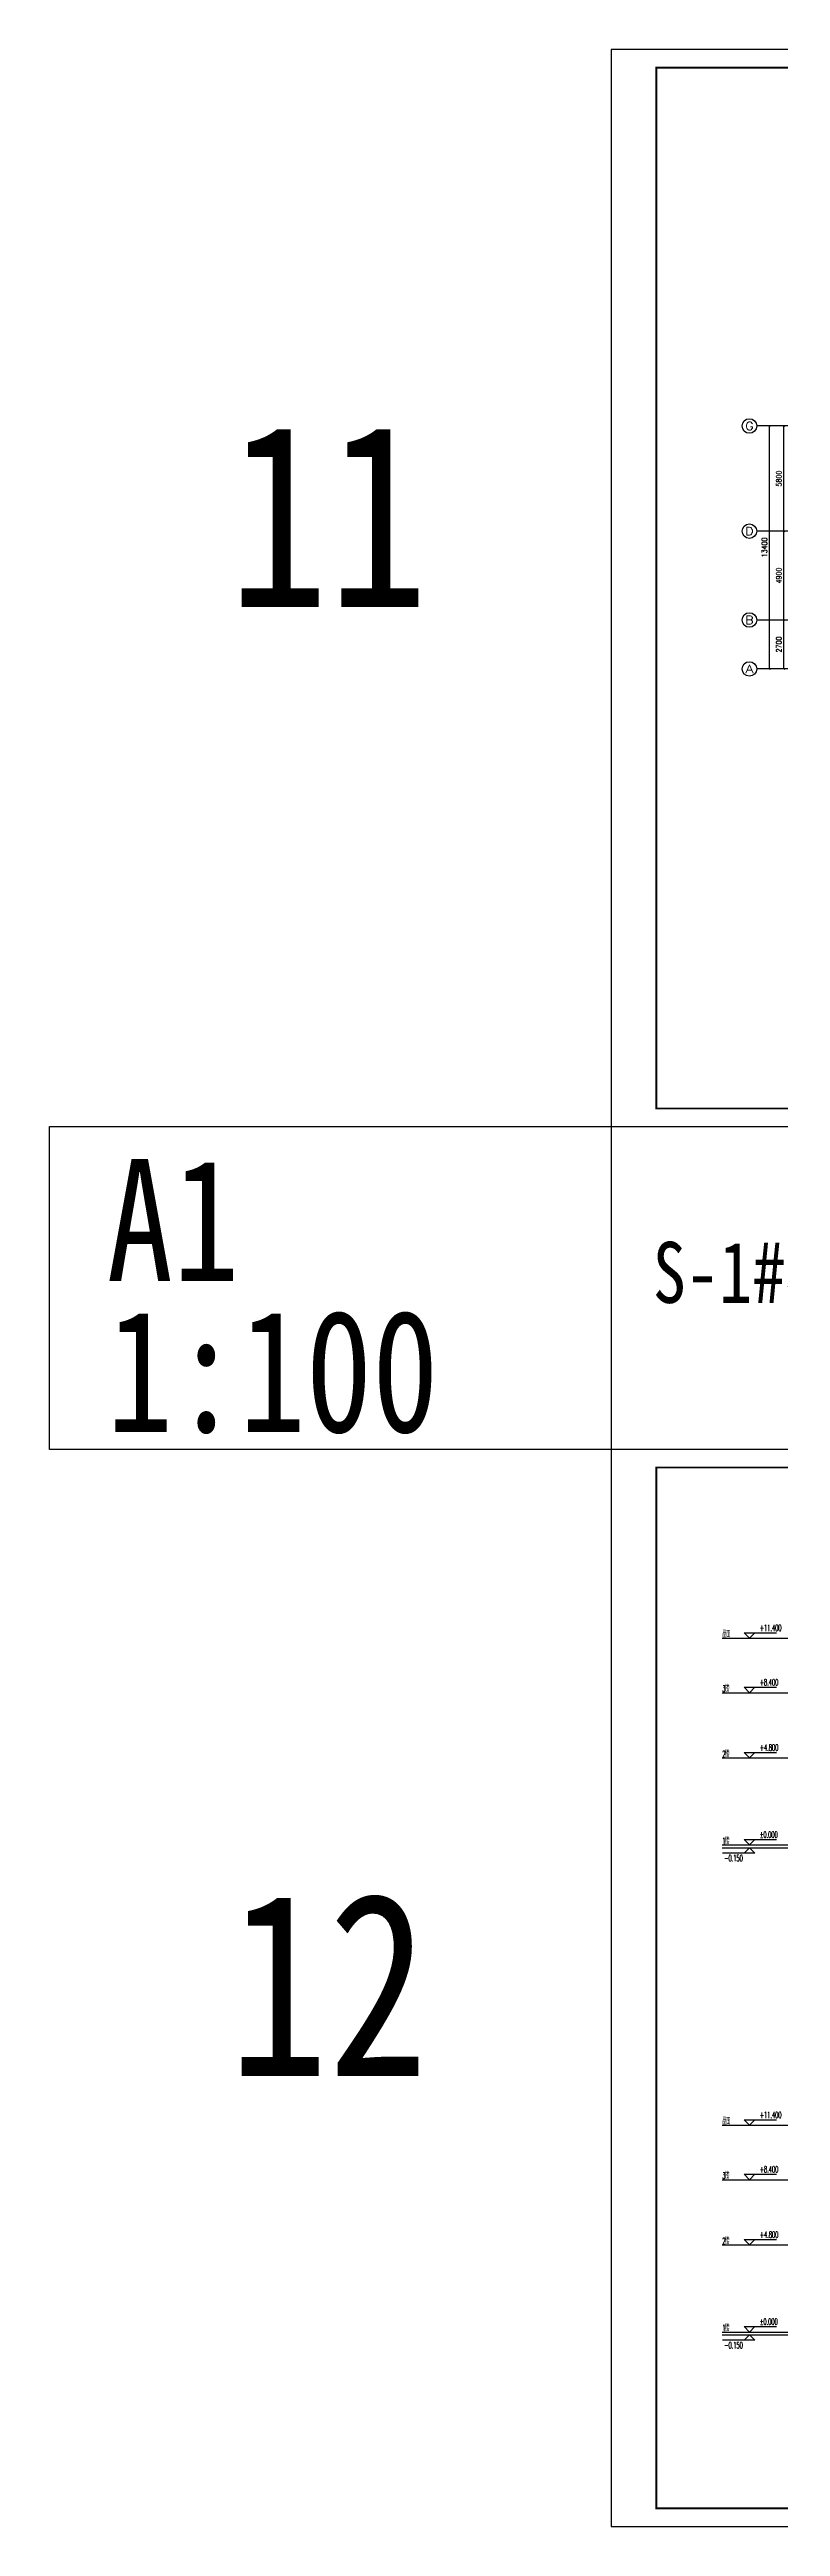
# Model space of a CAD drawing. Extents: x 1031190 to 1725648, y 733081 to 1571294.
# Drawn here: x 1247970 to 1288327, y 803485 to 940094 of the extents above; entities that cross this region are included whole.
import ezdxf
from ezdxf.enums import TextEntityAlignment as Align

# ---------------------------------------------------------------- set-up
doc = ezdxf.new("R2010")
doc.units = 0
doc.header["$LTSCALE"] = 1000
doc.header["$MEASUREMENT"] = 0
for name, color, linetype in [('AXIS', 3, 'Continuous'), ('AXIS_TEXT', 4, 'Continuous'), ('C-AXIS(轴号)', 3, 'Continuous'), ('C-AXIS-T(字)', 7, 'Continuous'), ('text', 7, 'Continuous'), ('TWT', 7, 'Continuous'), ('TWT_ELEV', 3, 'Continuous'), ('TWT_TEXT', 7, 'Continuous'), ('图框', 140, 'Continuous'), ('导图字', 7, 'Continuous')]:
    doc.layers.add(name, color=color, linetype=linetype)
doc.styles.add('_TCH_AXIS', font='COMPLEX', dxfattribs={"bigfont": 'GBCBIG'})
doc.styles.add('_TCH_DIM_T3', font='SIMPLEX', dxfattribs={"width": 0.705882, "bigfont": 'GBCBIG'})
doc.styles.add('_TWT_SERIAL', font='simplex.shx', dxfattribs={"width": 0.6, "oblique": 10, "height": 3.5, "bigfont": 'aadri.shx'})
doc.styles.add('COMPLEX', font='COMPLEX')
doc.styles.add('黑体', font='simhei.ttf')
doc.dimstyles.new('_TCH_ARCH&&100', dxfattribs={"dimtxt": 297.5, "dimasz": 100, "dimexe": 250, "dimexo": 300, "dimgap": 126.25, "dimtad": 1, "dimdec": 0, "dimzin": 0, "dimdsep": 46, "dimtxsty": '_TCH_DIM_T3', "dimblk": 'ARCHTICK', "dimcen": 0.09, "dimclrt": 7, "dimazin": 2, "dimtfac": 1, "dimtdec": 0, "dimtix": 1, "dimtmove": 2, "dimatfit": 3, "dimfxl": 0, "dimtolj": 1, "dimtzin": 0, "dimarcsym": 0})

# ---------------------------------------------------------------- blocks, each defined once
blk = doc.blocks.new('_ArchTick')
at = {"color": 0, "linetype": 'ByBlock', "const_width": 0.4}
blk.add_lwpolyline([(-0.5, -0.5), (0.5, 0.5)], dxfattribs=at)
blk = doc.blocks.new('*D142')
at = {"layer": 'AXIS', "color": 0, "lineweight": -2}
for p, q in [((1290711, 919331), (1287461, 919331)), ((1287711, 905931), (1287711, 919331)), ((1290711, 905931), (1287461, 905931))]:
    blk.add_line(p, q, dxfattribs=at)
at = {"layer": 'Defpoints', "color": 0}
for p in [(1287711, 919331), (1291011, 919331), (1291011, 905931)]:
    blk.add_point(p, dxfattribs=at)
at = {"layer": 'AXIS', "color": 0, "lineweight": -2, "xscale": 100, "yscale": 100, "zscale": 100}
for p, rotation in [((1287711, 919331), 90), ((1287711, 905931), 270)]:
    blk.add_blockref('_ArchTick', p, dxfattribs=dict(at, rotation=rotation))
at = {"layer": 'AXIS', "color": 7, "insert": (1287436, 912631), "char_height": 297.5, "attachment_point": 5, "rotation": 90, "style": '_TCH_DIM_T3'}
blk.add_mtext('\\A1;13400', dxfattribs=at)
blk = doc.blocks.new('*D143')
at = {"layer": 'AXIS', "color": 0, "lineweight": -2}
for p, q in [((1290711, 919331), (1288261, 919331)), ((1288511, 913531), (1288511, 919331)), ((1290711, 913531), (1288261, 913531))]:
    blk.add_line(p, q, dxfattribs=at)
at = {"layer": 'Defpoints', "color": 0}
for p in [(1288511, 919331), (1291011, 919331), (1291011, 913531)]:
    blk.add_point(p, dxfattribs=at)
at = {"layer": 'AXIS', "color": 0, "lineweight": -2, "xscale": 100, "yscale": 100, "zscale": 100}
for p, rotation in [((1288511, 919331), 90), ((1288511, 913531), 270)]:
    blk.add_blockref('_ArchTick', p, dxfattribs=dict(at, rotation=rotation))
at = {"layer": 'AXIS', "color": 7, "insert": (1288236, 916431), "char_height": 297.5, "attachment_point": 5, "rotation": 90, "style": '_TCH_DIM_T3'}
blk.add_mtext('\\A1;5800', dxfattribs=at)
blk = doc.blocks.new('*D144')
at = {"layer": 'AXIS', "color": 0, "lineweight": -2}
for p, q in [((1290711, 913531), (1288261, 913531)), ((1288511, 908631), (1288511, 913531)), ((1290711, 908631), (1288261, 908631))]:
    blk.add_line(p, q, dxfattribs=at)
at = {"layer": 'Defpoints', "color": 0}
for p in [(1288511, 913531), (1291011, 913531), (1291011, 908631)]:
    blk.add_point(p, dxfattribs=at)
at = {"layer": 'AXIS', "color": 0, "lineweight": -2, "xscale": 100, "yscale": 100, "zscale": 100}
for p, rotation in [((1288511, 913531), 90), ((1288511, 908631), 270)]:
    blk.add_blockref('_ArchTick', p, dxfattribs=dict(at, rotation=rotation))
at = {"layer": 'AXIS', "color": 7, "insert": (1288236, 911081), "char_height": 297.5, "attachment_point": 5, "rotation": 90, "style": '_TCH_DIM_T3'}
blk.add_mtext('\\A1;4900', dxfattribs=at)
blk = doc.blocks.new('*D145')
at = {"layer": 'AXIS', "color": 0, "lineweight": -2}
for p, q in [((1290711, 908631), (1288261, 908631)), ((1288511, 905931), (1288511, 908631)), ((1290711, 905931), (1288261, 905931))]:
    blk.add_line(p, q, dxfattribs=at)
at = {"layer": 'Defpoints', "color": 0}
for p in [(1288511, 908631), (1291011, 908631), (1291011, 905931)]:
    blk.add_point(p, dxfattribs=at)
at = {"layer": 'AXIS', "color": 0, "lineweight": -2, "xscale": 100, "yscale": 100, "zscale": 100}
for p, rotation in [((1288511, 908631), 90), ((1288511, 905931), 270)]:
    blk.add_blockref('_ArchTick', p, dxfattribs=dict(at, rotation=rotation))
at = {"layer": 'AXIS', "color": 7, "insert": (1288236, 907281), "char_height": 297.5, "attachment_point": 5, "rotation": 90, "style": '_TCH_DIM_T3'}
blk.add_mtext('\\A1;2700', dxfattribs=at)
blk = doc.blocks.new('_AXISO')
blk.add_circle((0, 0), 0.5)
at = {"layer": 'AXIS_TEXT', "style": 'COMPLEX', "width": 1.041667}
blk.add_attdef('A', text='', height=0.56, dxfattribs=at).set_placement((-0.25, -0.28), (0.25, -0.28), align=Align.FIT)

msp = doc.modelspace()

# ---------------------------------------------------------------- linework, layer by layer
at = {"layer": 'C-AXIS(轴号)'}
for p, q in [((1291011.4, 919331.1), (1287011.4, 919331.1)), ((1291011.4, 913531.1), (1287011.4, 913531.1)), ((1291011.4, 908631.1), (1287011.4, 908631.1)), ((1291011.4, 905931.1), (1287011.4, 905931.1))]:
    msp.add_line(p, q, dxfattribs=at)
at = {"layer": 'text', "color": 2}
msp.add_lwpolyline([(1278969.8, 862885.2), (1247969.8, 862885.2), (1247969.8, 880693.6), (1278969.8, 880693.6)], close=True, dxfattribs=at)
at = {"layer": 'TWT'}
for p, q in [((1285112.3, 852469.7), (1355074.7, 852469.7)), ((1285112.3, 852469.7), (1355074.7, 852469.7)), ((1285112.3, 852469.7), (1355074.7, 852469.7)), ((1285112.3, 849469.7), (1355074.7, 849469.7)), ((1285112.3, 849469.7), (1355074.7, 849469.7)), ((1285112.3, 849469.7), (1355074.7, 849469.7)), ((1285112.3, 845869.7), (1355074.7, 845869.7)), ((1285112.3, 845869.7), (1355074.7, 845869.7)), ((1285112.3, 845869.7), (1355074.7, 845869.7)), ((1285112.3, 841069.7), (1355074.7, 841069.7)), ((1285112.3, 841069.7), (1355074.7, 841069.7)), ((1285112.3, 841069.7), (1355074.7, 841069.7)), ((1285112.3, 840919.7), (1355074.7, 840919.7)), ((1285112.3, 840919.7), (1355074.7, 840919.7)), ((1285112.3, 840919.7), (1355074.7, 840919.7)), ((1285112.3, 825608.6), (1355074.7, 825608.6)), ((1285112.3, 825608.6), (1355074.7, 825608.6)), ((1285112.3, 825608.6), (1355074.7, 825608.6)), ((1285112.3, 822608.6), (1355074.7, 822608.6)), ((1285112.3, 822608.6), (1355074.7, 822608.6)), ((1285112.3, 822608.6), (1355074.7, 822608.6)), ((1285112.3, 819008.6), (1355074.7, 819008.6)), ((1285112.3, 819008.6), (1355074.7, 819008.6)), ((1285112.3, 819008.6), (1355074.7, 819008.6)), ((1285112.3, 814208.6), (1355074.7, 814208.6)), ((1285112.3, 814208.6), (1355074.7, 814208.6)), ((1285112.3, 814208.6), (1355074.7, 814208.6)), ((1285112.3, 814058.6), (1355074.7, 814058.6)), ((1285112.3, 814058.6), (1355074.7, 814058.6)), ((1285112.3, 814058.6), (1355074.7, 814058.6))]:
    msp.add_line(p, q, dxfattribs=at)
at = {"layer": 'TWT_ELEV'}
for p, q in [((1286612.3, 852469.7), (1286312.3, 852769.7)), ((1286312.3, 852769.7), (1288096.6, 852769.7)), ((1286612.3, 852469.7), (1286312.3, 852769.7)), ((1286312.3, 852769.7), (1288096.6, 852769.7)), ((1286612.3, 852469.7), (1286312.3, 852769.7)), ((1286312.3, 852769.7), (1288096.6, 852769.7)), ((1286612.3, 852469.7), (1286912.3, 852769.7)), ((1286612.3, 852469.7), (1286912.3, 852769.7)), ((1286612.3, 852469.7), (1286912.3, 852769.7)), ((1286612.3, 849469.7), (1286312.3, 849769.7)), ((1286312.3, 849769.7), (1288096.6, 849769.7)), ((1286612.3, 849469.7), (1286312.3, 849769.7)), ((1286312.3, 849769.7), (1288096.6, 849769.7)), ((1286612.3, 849469.7), (1286312.3, 849769.7)), ((1286312.3, 849769.7), (1288096.6, 849769.7)), ((1286612.3, 849469.7), (1286912.3, 849769.7)), ((1286612.3, 849469.7), (1286912.3, 849769.7)), ((1286612.3, 849469.7), (1286912.3, 849769.7)), ((1286612.3, 845869.7), (1286312.3, 846169.7)), ((1286312.3, 846169.7), (1288096.6, 846169.7)), ((1286612.3, 845869.7), (1286312.3, 846169.7)), ((1286312.3, 846169.7), (1288096.6, 846169.7)), ((1286612.3, 845869.7), (1286312.3, 846169.7)), ((1286312.3, 846169.7), (1288096.6, 846169.7)), ((1286612.3, 845869.7), (1286912.3, 846169.7)), ((1286612.3, 845869.7), (1286912.3, 846169.7)), ((1286612.3, 845869.7), (1286912.3, 846169.7)), ((1286912.3, 840619.7), (1285128.1, 840619.7)), ((1286912.3, 840619.7), (1285128.1, 840619.7)), ((1286912.3, 840619.7), (1285128.1, 840619.7)), ((1286612.3, 841069.7), (1286312.3, 841369.7)), ((1286312.3, 841369.7), (1288096.6, 841369.7)), ((1286612.3, 841069.7), (1286312.3, 841369.7)), ((1286312.3, 841369.7), (1288096.6, 841369.7)), ((1286612.3, 841069.7), (1286312.3, 841369.7)), ((1286312.3, 841369.7), (1288096.6, 841369.7)), ((1286612.3, 840919.7), (1286312.3, 840619.7)), ((1286612.3, 840919.7), (1286312.3, 840619.7)), ((1286612.3, 840919.7), (1286312.3, 840619.7)), ((1286612.3, 841069.7), (1286912.3, 841369.7)), ((1286612.3, 841069.7), (1286912.3, 841369.7)), ((1286612.3, 841069.7), (1286912.3, 841369.7)), ((1286612.3, 840919.7), (1286912.3, 840619.7)), ((1286612.3, 840919.7), (1286912.3, 840619.7)), ((1286612.3, 840919.7), (1286912.3, 840619.7)), ((1286612.3, 825608.6), (1286312.3, 825908.6)), ((1286312.3, 825908.6), (1288096.6, 825908.6)), ((1286612.3, 825608.6), (1286312.3, 825908.6)), ((1286312.3, 825908.6), (1288096.6, 825908.6)), ((1286612.3, 825608.6), (1286312.3, 825908.6)), ((1286312.3, 825908.6), (1288096.6, 825908.6)), ((1286612.3, 825608.6), (1286912.3, 825908.6)), ((1286612.3, 825608.6), (1286912.3, 825908.6)), ((1286612.3, 825608.6), (1286912.3, 825908.6)), ((1286612.3, 822608.6), (1286312.3, 822908.6)), ((1286312.3, 822908.6), (1288096.6, 822908.6)), ((1286612.3, 822608.6), (1286312.3, 822908.6)), ((1286312.3, 822908.6), (1288096.6, 822908.6)), ((1286612.3, 822608.6), (1286312.3, 822908.6)), ((1286312.3, 822908.6), (1288096.6, 822908.6)), ((1286612.3, 822608.6), (1286912.3, 822908.6)), ((1286612.3, 822608.6), (1286912.3, 822908.6)), ((1286612.3, 822608.6), (1286912.3, 822908.6)), ((1286612.3, 819008.6), (1286312.3, 819308.6)), ((1286312.3, 819308.6), (1288096.6, 819308.6)), ((1286612.3, 819008.6), (1286312.3, 819308.6)), ((1286312.3, 819308.6), (1288096.6, 819308.6)), ((1286612.3, 819008.6), (1286312.3, 819308.6)), ((1286312.3, 819308.6), (1288096.6, 819308.6)), ((1286612.3, 819008.6), (1286912.3, 819308.6)), ((1286612.3, 819008.6), (1286912.3, 819308.6)), ((1286612.3, 819008.6), (1286912.3, 819308.6)), ((1286612.3, 814208.6), (1286312.3, 814508.6)), ((1286312.3, 814508.6), (1288096.6, 814508.6)), ((1286612.3, 814208.6), (1286312.3, 814508.6)), ((1286312.3, 814508.6), (1288096.6, 814508.6)), ((1286612.3, 814208.6), (1286312.3, 814508.6)), ((1286312.3, 814508.6), (1288096.6, 814508.6)), ((1286612.3, 814208.6), (1286912.3, 814508.6)), ((1286612.3, 814208.6), (1286912.3, 814508.6)), ((1286612.3, 814208.6), (1286912.3, 814508.6)), ((1286912.3, 813758.6), (1285128.1, 813758.6)), ((1286912.3, 813758.6), (1285128.1, 813758.6)), ((1286912.3, 813758.6), (1285128.1, 813758.6)), ((1286612.3, 814058.6), (1286312.3, 813758.6)), ((1286612.3, 814058.6), (1286312.3, 813758.6)), ((1286612.3, 814058.6), (1286312.3, 813758.6)), ((1286612.3, 814058.6), (1286912.3, 813758.6)), ((1286612.3, 814058.6), (1286912.3, 813758.6)), ((1286612.3, 814058.6), (1286912.3, 813758.6))]:
    msp.add_line(p, q, dxfattribs=at)
at = {"layer": '图框'}
for points in [[(1278969.8, 880693.6), (1384069.8, 880693.6), (1384069.8, 940093.6), (1278969.8, 940093.6)], [(1278969.8, 803485.2), (1363069.8, 803485.2), (1363069.8, 862885.2), (1278969.8, 862885.2)], [(1278969.8, 803485.2), (1363069.8, 803485.2), (1363069.8, 862885.2), (1278969.8, 862885.2)], [(1278969.8, 803485.2), (1363069.8, 803485.2), (1363069.8, 862885.2), (1278969.8, 862885.2)]]:
    msp.add_lwpolyline(points, close=True, dxfattribs=at)
at = {"layer": '图框', "const_width": 100}
for points in [[(1281469.8, 881693.6), (1383069.8, 881693.6), (1383069.8, 939093.6), (1281469.8, 939093.6)], [(1281469.8, 804485.2), (1362069.8, 804485.2), (1362069.8, 861885.2), (1281469.8, 861885.2)], [(1281469.8, 804485.2), (1362069.8, 804485.2), (1362069.8, 861885.2), (1281469.8, 861885.2)], [(1281469.8, 804485.2), (1362069.8, 804485.2), (1362069.8, 861885.2), (1281469.8, 861885.2)]]:
    msp.add_lwpolyline(points, close=True, dxfattribs=at)

# ---------------------------------------------------------------- block references
at = {"layer": 'C-AXIS(轴号)'}
ref = msp.add_blockref('_AXISO', (1286611.4, 919331.1), dxfattribs=dict(at, xscale=800, yscale=800, zscale=800))
ref.add_attrib('A', 'G', dxfattribs={"layer": 'C-AXIS-T(字)', "height": 452.5, "style": '_TCH_AXIS', "width": 1.166667}).set_placement((1286385.1, 919104.8), (1286837.6, 919104.8), align=Align.FIT)
ref = msp.add_blockref('_AXISO', (1286611.4, 913531.1), dxfattribs=dict(at, xscale=800, yscale=800, zscale=800))
ref.add_attrib('A', 'D', dxfattribs={"layer": 'C-AXIS-T(字)', "height": 452.5, "style": '_TCH_AXIS', "width": 1.235294}).set_placement((1286385.1, 913304.8), (1286837.6, 913304.8), align=Align.FIT)
ref = msp.add_blockref('_AXISO', (1286611.4, 908631.1), dxfattribs=dict(at, xscale=800, yscale=800, zscale=800))
ref.add_attrib('A', 'B', dxfattribs={"layer": 'C-AXIS-T(字)', "height": 452.5, "style": '_TCH_AXIS', "width": 1.235294}).set_placement((1286385.1, 908404.8), (1286837.6, 908404.8), align=Align.FIT)
ref = msp.add_blockref('_AXISO', (1286611.4, 905931.1), dxfattribs=dict(at, xscale=800, yscale=800, zscale=800))
ref.add_attrib('A', 'A', dxfattribs={"layer": 'C-AXIS-T(字)', "height": 452.5, "style": '_TCH_AXIS', "width": 1.166667}).set_placement((1286385.1, 905704.8), (1286837.6, 905704.8), align=Align.FIT)

# ---------------------------------------------------------------- texts
at = {"layer": 'text', "color": 1, "style": '黑体', "width": 0.8}
for s, p in [('11', (1257868, 909340.5)), ('12', (1257868, 828332.6))]:
    msp.add_text(s, height=10094.18, dxfattribs=at).set_placement(p)
at = {"layer": 'text', "color": 2, "style": '黑体', "width": 0.8}
for s, p in [('A1', (1251123, 872168)), ('1:100', (1251132.9, 863841.9))]:
    msp.add_text(s, height=6729.45, dxfattribs=at).set_placement(p)
at = {"layer": 'TWT_ELEV', "color": 7, "style": '_TWT_SERIAL', "width": 0.48}
for s, p in [('+11.400', (1287186.6, 852869.8)), ('+11.400', (1287186.6, 852869.8)), ('+11.400', (1287186.6, 852869.8)), ('+8.400', (1287186.6, 849869.8)), ('+8.400', (1287186.6, 849869.8)), ('+8.400', (1287186.6, 849869.8)), ('+4.800', (1287186.6, 846269.8)), ('+4.800', (1287186.6, 846269.8)), ('+4.800', (1287186.6, 846269.8)), ('%%P0.000', (1287186.6, 841469.8)), ('%%P0.000', (1287186.6, 841469.8)), ('%%P0.000', (1287186.6, 841469.8)), ('-0.150', (1285225.3, 840169.6)), ('-0.150', (1285225.3, 840169.6)), ('-0.150', (1285225.3, 840169.6)), ('+11.400', (1287186.6, 826008.7)), ('+11.400', (1287186.6, 826008.7)), ('+11.400', (1287186.6, 826008.7)), ('+8.400', (1287186.6, 823008.7)), ('+8.400', (1287186.6, 823008.7)), ('+8.400', (1287186.6, 823008.7)), ('+4.800', (1287186.6, 819408.7)), ('+4.800', (1287186.6, 819408.7)), ('+4.800', (1287186.6, 819408.7)), ('%%P0.000', (1287186.6, 814608.7)), ('%%P0.000', (1287186.6, 814608.7)), ('%%P0.000', (1287186.6, 814608.7)), ('-0.150', (1285225.3, 813308.5)), ('-0.150', (1285225.3, 813308.5)), ('-0.150', (1285225.3, 813308.5))]:
    msp.add_text(s, height=350, dxfattribs=at).set_placement(p)
at = {"layer": 'TWT_TEXT', "style": '_TWT_SERIAL'}
for s, width, p in [('屋面', 0.48, (1285112.3, 852519.7)), ('屋面', 0.48, (1285112.3, 852519.7)), ('屋面', 0.48, (1285112.3, 852519.7)), ('3', 0.48, (1285112.3, 849519.7)), ('3', 0.48, (1285112.3, 849519.7)), ('3', 0.48, (1285112.3, 849519.7)), ('楼', 0.6, (1285240.3, 849519.7)), ('楼', 0.6, (1285240.3, 849519.7)), ('楼', 0.6, (1285240.3, 849519.7)), ('2', 0.48, (1285112.3, 845919.7)), ('2', 0.48, (1285112.3, 845919.7)), ('2', 0.48, (1285112.3, 845919.7)), ('楼', 0.6, (1285240.3, 845919.7)), ('楼', 0.6, (1285240.3, 845919.7)), ('楼', 0.6, (1285240.3, 845919.7)), ('1', 0.48, (1285112.3, 841119.7)), ('1', 0.48, (1285112.3, 841119.7)), ('1', 0.48, (1285112.3, 841119.7)), ('楼', 0.6, (1285240.3, 841119.7)), ('楼', 0.6, (1285240.3, 841119.7)), ('楼', 0.6, (1285240.3, 841119.7)), ('屋面', 0.48, (1285112.3, 825658.6)), ('屋面', 0.48, (1285112.3, 825658.6)), ('屋面', 0.48, (1285112.3, 825658.6)), ('3', 0.48, (1285112.3, 822658.6)), ('3', 0.48, (1285112.3, 822658.6)), ('3', 0.48, (1285112.3, 822658.6)), ('楼', 0.6, (1285240.3, 822658.6)), ('楼', 0.6, (1285240.3, 822658.6)), ('楼', 0.6, (1285240.3, 822658.6)), ('2', 0.48, (1285112.3, 819058.6)), ('2', 0.48, (1285112.3, 819058.6)), ('2', 0.48, (1285112.3, 819058.6)), ('楼', 0.6, (1285240.3, 819058.6)), ('楼', 0.6, (1285240.3, 819058.6)), ('楼', 0.6, (1285240.3, 819058.6)), ('1', 0.48, (1285112.3, 814258.6)), ('1', 0.48, (1285112.3, 814258.6)), ('1', 0.48, (1285112.3, 814258.6)), ('楼', 0.6, (1285240.3, 814258.6)), ('楼', 0.6, (1285240.3, 814258.6)), ('楼', 0.6, (1285240.3, 814258.6))]:
    msp.add_text(s, height=350, dxfattribs=dict(at, width=width)).set_placement(p)
at = {"layer": '导图字', "color": 1, "style": '黑体', "width": 0.8}
msp.add_text('S-1#楼_水施__A1_系统原理图', height=3364.726, dxfattribs=at).set_placement((1281277.3, 870968.5))

# ---------------------------------------------------------------- dimensions: what is measured, and where the dimension line sits
at = {"layer": 'AXIS'}
for p1, p2, distance, picture, middle in [((1291011.4, 905931.1), (1291011.4, 919331.1), 3300, '*D142', (1287436.4, 912631.1)), ((1291011.4, 913531.1), (1291011.4, 919331.1), 2500, '*D143', (1288236.4, 916431.1)), ((1291011.4, 908631.1), (1291011.4, 913531.1), 2500, '*D144', (1288236.4, 911081.1)), ((1291011.4, 905931.1), (1291011.4, 908631.1), 2500, '*D145', (1288236.4, 907281.1))]:
    dim = msp.add_aligned_dim(p1=p1, p2=p2, distance=distance, dimstyle='_TCH_ARCH&&100', dxfattribs=at)
    dim.commit()
    dim.dimension.update_dxf_attribs({"geometry": picture, "text_midpoint": middle})

doc.saveas('drawing.dxf')
